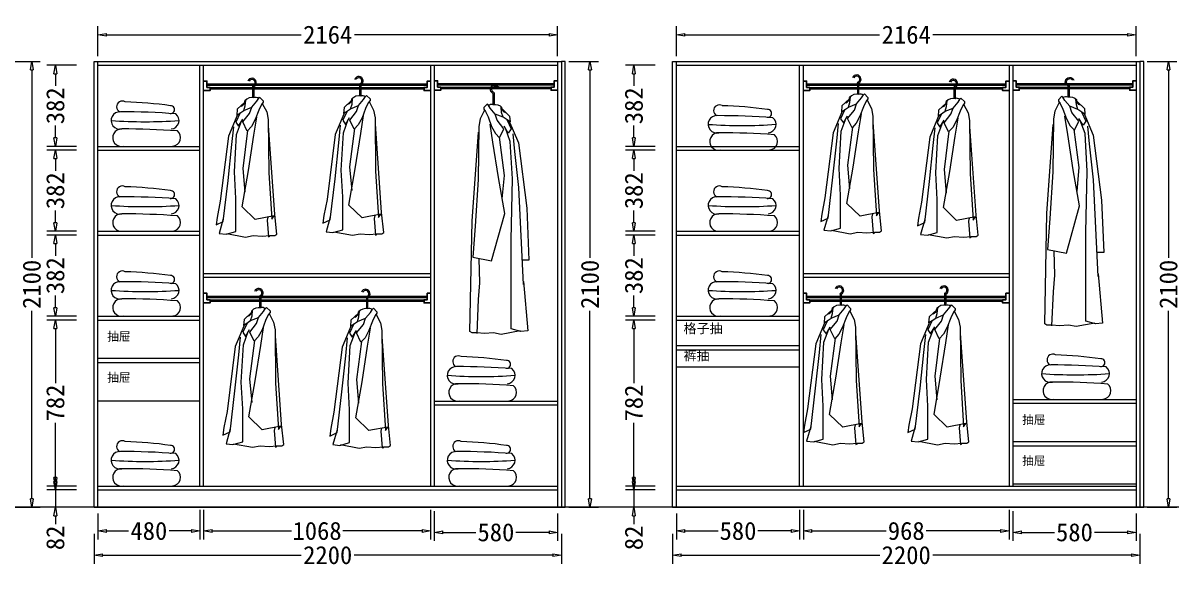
# Model space of a CAD drawing. Header units: millimetres. Extents: x 304407 to 361076, y -1262425 to -1203358.
# Drawn here: x 316973 to 322378, y -1229187 to -1226624 of the extents above; entities that cross this region are included whole.
import ezdxf

# ---------------------------------------------------------------- set-up
doc = ezdxf.new("R2010")
doc.units = ezdxf.units.MM
doc.header["$LTSCALE"] = 20
doc.layers.get('Defpoints').update_dxf_attribs({"color": 250})
for name, color, linetype in [('8', 8, 'Continuous'), ('LAYER10', 11, 'Continuous'), ('LAYER8', 11, 'Continuous'), ('图层3', 4, 'Continuous'), ('墙体', 40, 'Continuous')]:
    doc.layers.add(name, color=color, linetype=linetype)
doc.styles.get("Standard").update_dxf_attribs({"font": 'SimSun.ttf', "height": 85})
doc.styles.add('text', font='SimSun.ttf', dxfattribs={"height": 85})
doc.dimstyles.new('周文晶', dxfattribs={"dimtxt": 70, "dimasz": 40, "dimexe": 40, "dimexo": 30, "dimgap": 10, "dimtad": 0, "dimdec": 0, "dimtxsty": 'Standard', "dimblk": 'CLOSEDBLANK', "dimcen": 200, "dimclrd": 256, "dimclre": 256, "dimadec": 0, "dimazin": 0, "dimtfac": 1, "dimtdec": 0, "dimtmove": 0, "dimatfit": 3, "dimldrblk": 'CLOSEDBLANK', "dimfxl": 100, "dimfxlon": 1, "dimarcsym": 0})

# ---------------------------------------------------------------- blocks, each defined once
blk = doc.blocks.new('_ClosedBlank')
at = {"color": 0, "linetype": 'ByBlock', "lineweight": -2}
for p, q in [((-1, 0.17), (0, 0)), ((-1, 0.17), (-1, -0.17)), ((0, 0), (-1, -0.17))]:
    blk.add_line(p, q, dxfattribs=at)
blk = doc.blocks.new('*D1087')
at = {"lineweight": -2, "transparency": 16777216}
for p, q in [((317325.4, -1228935.6), (317325.4, -1229057.2)), ((317805.4, -1228917.2), (317805.4, -1229057.2)), ((317365.4, -1229017.2), (317470, -1229017.2)), ((317765.4, -1229017.2), (317660.9, -1229017.2))]:
    blk.add_line(p, q, dxfattribs=at)
at = {"layer": 'Defpoints', "color": 0, "transparency": 16777216}
for p in [(317805.4, -1228805.6), (317325.4, -1228905.6), (317805.4, -1229017.2)]:
    blk.add_point(p, dxfattribs=at)
at = {"lineweight": -2, "transparency": 16777216, "xscale": 40, "yscale": 40, "zscale": 40, "rotation": 180}
blk.add_blockref('_ClosedBlank', (317325.4, -1229017.2), dxfattribs=at)
at = {"lineweight": -2, "transparency": 16777216, "xscale": 40, "yscale": 40, "zscale": 40}
blk.add_blockref('_ClosedBlank', (317805.4, -1229017.2), dxfattribs=at)
at = {"color": 0, "transparency": 16777216, "insert": (317565.4, -1229017.2), "char_height": 85, "attachment_point": 5}
blk.add_mtext('480', dxfattribs=at)
blk = doc.blocks.new('*D1088')
at = {"lineweight": -2, "transparency": 16777216}
for p, q in [((317823.4, -1228917.2), (317823.4, -1229057.2)), ((318891.4, -1228917.2), (318891.4, -1229057.2)), ((317863.4, -1229017.2), (318236.9, -1229017.2)), ((318851.4, -1229017.2), (318477.9, -1229017.2))]:
    blk.add_line(p, q, dxfattribs=at)
at = {"layer": 'Defpoints', "color": 0, "transparency": 16777216}
for p in [(317823.4, -1226823.6), (318891.4, -1228805.6), (318891.4, -1229017.2)]:
    blk.add_point(p, dxfattribs=at)
at = {"lineweight": -2, "transparency": 16777216, "xscale": 40, "yscale": 40, "zscale": 40, "rotation": 180}
blk.add_blockref('_ClosedBlank', (317823.4, -1229017.2), dxfattribs=at)
at = {"lineweight": -2, "transparency": 16777216, "xscale": 40, "yscale": 40, "zscale": 40}
blk.add_blockref('_ClosedBlank', (318891.4, -1229017.2), dxfattribs=at)
at = {"color": 0, "transparency": 16777216, "insert": (318357.4, -1229017.2), "char_height": 85, "attachment_point": 5}
blk.add_mtext('1068', dxfattribs=at)
blk = doc.blocks.new('*D1089')
at = {"lineweight": -2, "transparency": 16777216}
for p, q in [((317325.4, -1226780.2), (317325.4, -1226640.2)), ((317365.4, -1226680.2), (318281.7, -1226680.2)), ((319449.4, -1226680.2), (318533.1, -1226680.2)), ((319489.4, -1226780.2), (319489.4, -1226640.2))]:
    blk.add_line(p, q, dxfattribs=at)
at = {"layer": 'Defpoints', "color": 0, "transparency": 16777216}
for p in [(319489.4, -1226680.2), (317325.4, -1226823.6), (319489.4, -1226823.6)]:
    blk.add_point(p, dxfattribs=at)
at = {"lineweight": -2, "transparency": 16777216, "xscale": 40, "yscale": 40, "zscale": 40, "rotation": 180}
blk.add_blockref('_ClosedBlank', (317325.4, -1226680.2), dxfattribs=at)
at = {"lineweight": -2, "transparency": 16777216, "xscale": 40, "yscale": 40, "zscale": 40}
blk.add_blockref('_ClosedBlank', (319489.4, -1226680.2), dxfattribs=at)
at = {"color": 0, "transparency": 16777216, "insert": (318407.4, -1226680.2), "char_height": 85, "attachment_point": 5}
blk.add_mtext('2164', dxfattribs=at)
blk = doc.blocks.new('*D1090')
at = {"lineweight": -2, "transparency": 16777216}
for p, q in [((317307.4, -1229031.3), (317307.4, -1229171.3)), ((319507.4, -1229031.3), (319507.4, -1229171.3)), ((317347.4, -1229131.3), (318282.7, -1229131.3)), ((319467.4, -1229131.3), (318532.2, -1229131.3))]:
    blk.add_line(p, q, dxfattribs=at)
at = {"layer": 'Defpoints', "color": 0, "transparency": 16777216}
for p in [(317307.4, -1228905.6), (319507.4, -1228905.6), (319507.4, -1229131.3)]:
    blk.add_point(p, dxfattribs=at)
at = {"lineweight": -2, "transparency": 16777216, "xscale": 40, "yscale": 40, "zscale": 40, "rotation": 180}
blk.add_blockref('_ClosedBlank', (317307.4, -1229131.3), dxfattribs=at)
at = {"lineweight": -2, "transparency": 16777216, "xscale": 40, "yscale": 40, "zscale": 40}
blk.add_blockref('_ClosedBlank', (319507.4, -1229131.3), dxfattribs=at)
at = {"color": 0, "transparency": 16777216, "insert": (318407.4, -1229131.3), "char_height": 85, "attachment_point": 5}
blk.add_mtext('2200', dxfattribs=at)
blk = doc.blocks.new('*D1091')
at = {"lineweight": -2, "transparency": 16777216}
for p, q in [((317125.2, -1228783.6), (317125.2, -1228743.6)), ((317225.2, -1228823.6), (317085.2, -1228823.6)), ((317125.2, -1228823.6), (317125.2, -1228905.6)), ((317225.2, -1228905.6), (317085.2, -1228905.6)), ((317125.2, -1228945.6), (317125.2, -1228985.6))]:
    blk.add_line(p, q, dxfattribs=at)
at = {"layer": 'Defpoints', "color": 0, "transparency": 16777216}
for p in [(317125.2, -1228823.6), (317325.4, -1228823.6), (317307.4, -1228905.6)]:
    blk.add_point(p, dxfattribs=at)
at = {"lineweight": -2, "transparency": 16777216, "xscale": 40, "yscale": 40, "zscale": 40}
for p, rotation in [((317125.2, -1228823.6), 270), ((317125.2, -1228905.6), 90)]:
    blk.add_blockref('_ClosedBlank', p, dxfattribs=dict(at, rotation=rotation))
at = {"color": 0, "transparency": 16777216, "insert": (317125.2, -1229049.7), "char_height": 85, "attachment_point": 5, "rotation": 90}
blk.add_mtext('82', dxfattribs=at)
blk = doc.blocks.new('*D1092')
at = {"lineweight": -2, "transparency": 16777216}
for p, q in [((317225.2, -1228023.6), (317085.2, -1228023.6)), ((317125.2, -1228063.6), (317125.2, -1228321.5)), ((317125.2, -1228765.6), (317125.2, -1228507.7)), ((317225.2, -1228805.6), (317085.2, -1228805.6))]:
    blk.add_line(p, q, dxfattribs=at)
at = {"layer": 'Defpoints', "color": 0, "transparency": 16777216}
for p in [(317125.2, -1228023.6), (317325.4, -1228023.6), (317325.4, -1228805.6)]:
    blk.add_point(p, dxfattribs=at)
at = {"lineweight": -2, "transparency": 16777216, "xscale": 40, "yscale": 40, "zscale": 40}
for p, rotation in [((317125.2, -1228023.6), 90), ((317125.2, -1228805.6), 270)]:
    blk.add_blockref('_ClosedBlank', p, dxfattribs=dict(at, rotation=rotation))
at = {"color": 0, "transparency": 16777216, "insert": (317125.2, -1228414.6), "char_height": 85, "attachment_point": 5, "rotation": 90}
blk.add_mtext('782', dxfattribs=at)
blk = doc.blocks.new('*D1093')
at = {"lineweight": -2, "transparency": 16777216}
for p, q in [((317225.2, -1227623.6), (317085.2, -1227623.6)), ((317125.2, -1227663.6), (317125.2, -1227721.3)), ((317125.2, -1227965.6), (317125.2, -1227908)), ((317225.2, -1228005.6), (317085.2, -1228005.6))]:
    blk.add_line(p, q, dxfattribs=at)
at = {"layer": 'Defpoints', "color": 0, "transparency": 16777216}
for p in [(317125.2, -1227623.6), (317325.4, -1227623.6), (317325.4, -1228005.6)]:
    blk.add_point(p, dxfattribs=at)
at = {"lineweight": -2, "transparency": 16777216, "xscale": 40, "yscale": 40, "zscale": 40}
for p, rotation in [((317125.2, -1227623.6), 90), ((317125.2, -1228005.6), 270)]:
    blk.add_blockref('_ClosedBlank', p, dxfattribs=dict(at, rotation=rotation))
at = {"color": 0, "transparency": 16777216, "insert": (317125.2, -1227814.6), "char_height": 85, "attachment_point": 5, "rotation": 90}
blk.add_mtext('382', dxfattribs=at)
blk = doc.blocks.new('*D1094')
at = {"lineweight": -2, "transparency": 16777216}
for p, q in [((317225.2, -1227223.6), (317085.2, -1227223.6)), ((317125.2, -1227263.6), (317125.2, -1227321.3)), ((317125.2, -1227565.6), (317125.2, -1227508)), ((317225.2, -1227605.6), (317085.2, -1227605.6))]:
    blk.add_line(p, q, dxfattribs=at)
at = {"layer": 'Defpoints', "color": 0, "transparency": 16777216}
for p in [(317125.2, -1227223.6), (317325.4, -1227223.6), (317325.4, -1227605.6)]:
    blk.add_point(p, dxfattribs=at)
at = {"lineweight": -2, "transparency": 16777216, "xscale": 40, "yscale": 40, "zscale": 40}
for p, rotation in [((317125.2, -1227223.6), 90), ((317125.2, -1227605.6), 270)]:
    blk.add_blockref('_ClosedBlank', p, dxfattribs=dict(at, rotation=rotation))
at = {"color": 0, "transparency": 16777216, "insert": (317125.2, -1227414.6), "char_height": 85, "attachment_point": 5, "rotation": 90}
blk.add_mtext('382', dxfattribs=at)
blk = doc.blocks.new('*D1095')
at = {"lineweight": -2, "transparency": 16777216}
for p, q in [((317225.2, -1226823.6), (317085.2, -1226823.6)), ((317125.2, -1226863.6), (317125.2, -1226921.3)), ((317125.2, -1227165.6), (317125.2, -1227108)), ((317225.2, -1227205.6), (317085.2, -1227205.6))]:
    blk.add_line(p, q, dxfattribs=at)
at = {"layer": 'Defpoints', "color": 0, "transparency": 16777216}
for p in [(317125.2, -1226823.6), (317325.4, -1226823.6), (317325.4, -1227205.6)]:
    blk.add_point(p, dxfattribs=at)
at = {"lineweight": -2, "transparency": 16777216, "xscale": 40, "yscale": 40, "zscale": 40}
for p, rotation in [((317125.2, -1226823.6), 90), ((317125.2, -1227205.6), 270)]:
    blk.add_blockref('_ClosedBlank', p, dxfattribs=dict(at, rotation=rotation))
at = {"color": 0, "transparency": 16777216, "insert": (317125.2, -1227014.6), "char_height": 85, "attachment_point": 5, "rotation": 90}
blk.add_mtext('382', dxfattribs=at)
blk = doc.blocks.new('*D1096')
at = {"lineweight": -2, "transparency": 16777216}
for p, q in [((319542.3, -1226805.6), (319682.3, -1226805.6)), ((319642.3, -1226845.6), (319642.3, -1227730.9)), ((319642.3, -1228865.6), (319642.3, -1227980.4)), ((319542.3, -1228905.6), (319682.3, -1228905.6))]:
    blk.add_line(p, q, dxfattribs=at)
at = {"layer": 'Defpoints', "color": 0, "transparency": 16777216}
for p in [(319507.4, -1226805.6), (319642.3, -1226805.6), (319507.4, -1228905.6)]:
    blk.add_point(p, dxfattribs=at)
at = {"lineweight": -2, "transparency": 16777216, "xscale": 40, "yscale": 40, "zscale": 40}
for p, rotation in [((319642.3, -1226805.6), 90), ((319642.3, -1228905.6), 270)]:
    blk.add_blockref('_ClosedBlank', p, dxfattribs=dict(at, rotation=rotation))
at = {"color": 0, "transparency": 16777216, "insert": (319642.3, -1227855.6), "char_height": 85, "attachment_point": 5, "rotation": 90}
blk.add_mtext('2100', dxfattribs=at)
blk = doc.blocks.new('*D1097')
at = {"lineweight": -2, "transparency": 16777216}
for p, q in [((318909.4, -1228923.8), (318909.4, -1229063.8)), ((319489.4, -1228935.6), (319489.4, -1229063.8)), ((318949.4, -1229023.8), (319105.4, -1229023.8)), ((319449.4, -1229023.8), (319293.5, -1229023.8))]:
    blk.add_line(p, q, dxfattribs=at)
at = {"layer": 'Defpoints', "color": 0, "transparency": 16777216}
for p in [(318909.4, -1228805.6), (319489.4, -1228905.6), (319489.4, -1229023.8)]:
    blk.add_point(p, dxfattribs=at)
at = {"lineweight": -2, "transparency": 16777216, "xscale": 40, "yscale": 40, "zscale": 40, "rotation": 180}
blk.add_blockref('_ClosedBlank', (318909.4, -1229023.8), dxfattribs=at)
at = {"lineweight": -2, "transparency": 16777216, "xscale": 40, "yscale": 40, "zscale": 40}
blk.add_blockref('_ClosedBlank', (319489.4, -1229023.8), dxfattribs=at)
at = {"color": 0, "transparency": 16777216, "insert": (319199.4, -1229023.8), "char_height": 85, "attachment_point": 5}
blk.add_mtext('580', dxfattribs=at)
blk = doc.blocks.new('*D1107')
at = {"lineweight": -2, "transparency": 16777216}
for p, q in [((316914.2, -1226805.6), (317054.2, -1226805.6)), ((317014.2, -1226845.6), (317014.2, -1227730.9)), ((317014.2, -1228865.6), (317014.2, -1227980.4)), ((316914.2, -1228905.6), (317054.2, -1228905.6))]:
    blk.add_line(p, q, dxfattribs=at)
at = {"layer": 'Defpoints', "color": 0, "transparency": 16777216}
for p in [(316879.3, -1226805.6), (317014.2, -1226805.6), (316879.3, -1228905.6)]:
    blk.add_point(p, dxfattribs=at)
at = {"lineweight": -2, "transparency": 16777216, "xscale": 40, "yscale": 40, "zscale": 40}
for p, rotation in [((317014.2, -1226805.6), 90), ((317014.2, -1228905.6), 270)]:
    blk.add_blockref('_ClosedBlank', p, dxfattribs=dict(at, rotation=rotation))
at = {"color": 0, "transparency": 16777216, "insert": (317014.2, -1227855.6), "char_height": 85, "attachment_point": 5, "rotation": 90}
blk.add_mtext('2100', dxfattribs=at)
blk = doc.blocks.new('*D1109')
at = {"lineweight": -2, "transparency": 16777216}
for p, q in [((320049.2, -1228935.6), (320049.2, -1229057.2)), ((320629.2, -1228917.2), (320629.2, -1229057.2)), ((320089.2, -1229017.2), (320245.1, -1229017.2)), ((320589.2, -1229017.2), (320433.2, -1229017.2))]:
    blk.add_line(p, q, dxfattribs=at)
at = {"layer": 'Defpoints', "color": 0, "transparency": 16777216}
for p in [(320629.2, -1228805.6), (320049.2, -1228905.6), (320629.2, -1229017.2)]:
    blk.add_point(p, dxfattribs=at)
at = {"lineweight": -2, "transparency": 16777216, "xscale": 40, "yscale": 40, "zscale": 40, "rotation": 180}
blk.add_blockref('_ClosedBlank', (320049.2, -1229017.2), dxfattribs=at)
at = {"lineweight": -2, "transparency": 16777216, "xscale": 40, "yscale": 40, "zscale": 40}
blk.add_blockref('_ClosedBlank', (320629.2, -1229017.2), dxfattribs=at)
at = {"color": 0, "transparency": 16777216, "insert": (320339.2, -1229017.2), "char_height": 85, "attachment_point": 5}
blk.add_mtext('580', dxfattribs=at)
blk = doc.blocks.new('*D1110')
at = {"lineweight": -2, "transparency": 16777216}
for p, q in [((320647.2, -1228917.2), (320647.2, -1229057.2)), ((321615.2, -1228917.2), (321615.2, -1229057.2)), ((320687.2, -1229017.2), (321036.6, -1229017.2)), ((321575.2, -1229017.2), (321225.7, -1229017.2))]:
    blk.add_line(p, q, dxfattribs=at)
at = {"layer": 'Defpoints', "color": 0, "transparency": 16777216}
for p in [(320647.2, -1226823.6), (321615.2, -1228805.6), (321615.2, -1229017.2)]:
    blk.add_point(p, dxfattribs=at)
at = {"lineweight": -2, "transparency": 16777216, "xscale": 40, "yscale": 40, "zscale": 40, "rotation": 180}
blk.add_blockref('_ClosedBlank', (320647.2, -1229017.2), dxfattribs=at)
at = {"lineweight": -2, "transparency": 16777216, "xscale": 40, "yscale": 40, "zscale": 40}
blk.add_blockref('_ClosedBlank', (321615.2, -1229017.2), dxfattribs=at)
at = {"color": 0, "transparency": 16777216, "insert": (321131.2, -1229017.2), "char_height": 85, "attachment_point": 5}
blk.add_mtext('968', dxfattribs=at)
blk = doc.blocks.new('*D1111')
at = {"lineweight": -2, "transparency": 16777216}
for p, q in [((320049.2, -1226780.2), (320049.2, -1226640.2)), ((320089.2, -1226680.2), (321005.5, -1226680.2)), ((322173.2, -1226680.2), (321256.8, -1226680.2)), ((322213.2, -1226780.2), (322213.2, -1226640.2))]:
    blk.add_line(p, q, dxfattribs=at)
at = {"layer": 'Defpoints', "color": 0, "transparency": 16777216}
for p in [(322213.2, -1226680.2), (320049.2, -1226823.6), (322213.2, -1226823.6)]:
    blk.add_point(p, dxfattribs=at)
at = {"lineweight": -2, "transparency": 16777216, "xscale": 40, "yscale": 40, "zscale": 40, "rotation": 180}
blk.add_blockref('_ClosedBlank', (320049.2, -1226680.2), dxfattribs=at)
at = {"lineweight": -2, "transparency": 16777216, "xscale": 40, "yscale": 40, "zscale": 40}
blk.add_blockref('_ClosedBlank', (322213.2, -1226680.2), dxfattribs=at)
at = {"color": 0, "transparency": 16777216, "insert": (321131.2, -1226680.2), "char_height": 85, "attachment_point": 5}
blk.add_mtext('2164', dxfattribs=at)
blk = doc.blocks.new('*D1112')
at = {"lineweight": -2, "transparency": 16777216}
for p, q in [((320031.2, -1229031.3), (320031.2, -1229171.3)), ((322231.2, -1229031.3), (322231.2, -1229171.3)), ((320071.2, -1229131.3), (321006.4, -1229131.3)), ((322191.2, -1229131.3), (321255.9, -1229131.3))]:
    blk.add_line(p, q, dxfattribs=at)
at = {"layer": 'Defpoints', "color": 0, "transparency": 16777216}
for p in [(320031.2, -1228905.6), (322231.2, -1228905.6), (322231.2, -1229131.3)]:
    blk.add_point(p, dxfattribs=at)
at = {"lineweight": -2, "transparency": 16777216, "xscale": 40, "yscale": 40, "zscale": 40, "rotation": 180}
blk.add_blockref('_ClosedBlank', (320031.2, -1229131.3), dxfattribs=at)
at = {"lineweight": -2, "transparency": 16777216, "xscale": 40, "yscale": 40, "zscale": 40}
blk.add_blockref('_ClosedBlank', (322231.2, -1229131.3), dxfattribs=at)
at = {"color": 0, "transparency": 16777216, "insert": (321131.2, -1229131.3), "char_height": 85, "attachment_point": 5}
blk.add_mtext('2200', dxfattribs=at)
blk = doc.blocks.new('*D1113')
at = {"lineweight": -2, "transparency": 16777216}
for p, q in [((319848.9, -1228783.6), (319848.9, -1228743.6)), ((319948.9, -1228823.6), (319808.9, -1228823.6)), ((319848.9, -1228823.6), (319848.9, -1228905.6)), ((319948.9, -1228905.6), (319808.9, -1228905.6)), ((319848.9, -1228945.6), (319848.9, -1228985.6))]:
    blk.add_line(p, q, dxfattribs=at)
at = {"layer": 'Defpoints', "color": 0, "transparency": 16777216}
for p in [(319848.9, -1228823.6), (320049.2, -1228823.6), (320031.2, -1228905.6)]:
    blk.add_point(p, dxfattribs=at)
at = {"lineweight": -2, "transparency": 16777216, "xscale": 40, "yscale": 40, "zscale": 40}
for p, rotation in [((319848.9, -1228823.6), 270), ((319848.9, -1228905.6), 90)]:
    blk.add_blockref('_ClosedBlank', p, dxfattribs=dict(at, rotation=rotation))
at = {"color": 0, "transparency": 16777216, "insert": (319848.9, -1229049.7), "char_height": 85, "attachment_point": 5, "rotation": 90}
blk.add_mtext('82', dxfattribs=at)
blk = doc.blocks.new('*D1114')
at = {"lineweight": -2, "transparency": 16777216}
for p, q in [((319948.9, -1228023.6), (319808.9, -1228023.6)), ((319848.9, -1228063.6), (319848.9, -1228321.5)), ((319848.9, -1228765.6), (319848.9, -1228507.7)), ((319948.9, -1228805.6), (319808.9, -1228805.6))]:
    blk.add_line(p, q, dxfattribs=at)
at = {"layer": 'Defpoints', "color": 0, "transparency": 16777216}
for p in [(319848.9, -1228023.6), (320049.2, -1228023.6), (320049.2, -1228805.6)]:
    blk.add_point(p, dxfattribs=at)
at = {"lineweight": -2, "transparency": 16777216, "xscale": 40, "yscale": 40, "zscale": 40}
for p, rotation in [((319848.9, -1228023.6), 90), ((319848.9, -1228805.6), 270)]:
    blk.add_blockref('_ClosedBlank', p, dxfattribs=dict(at, rotation=rotation))
at = {"color": 0, "transparency": 16777216, "insert": (319848.9, -1228414.6), "char_height": 85, "attachment_point": 5, "rotation": 90}
blk.add_mtext('782', dxfattribs=at)
blk = doc.blocks.new('*D1115')
at = {"lineweight": -2, "transparency": 16777216}
for p, q in [((319948.9, -1227623.6), (319808.9, -1227623.6)), ((319848.9, -1227663.6), (319848.9, -1227721.3)), ((319848.9, -1227965.6), (319848.9, -1227908)), ((319948.9, -1228005.6), (319808.9, -1228005.6))]:
    blk.add_line(p, q, dxfattribs=at)
at = {"layer": 'Defpoints', "color": 0, "transparency": 16777216}
for p in [(319848.9, -1227623.6), (320049.2, -1227623.6), (320049.2, -1228005.6)]:
    blk.add_point(p, dxfattribs=at)
at = {"lineweight": -2, "transparency": 16777216, "xscale": 40, "yscale": 40, "zscale": 40}
for p, rotation in [((319848.9, -1227623.6), 90), ((319848.9, -1228005.6), 270)]:
    blk.add_blockref('_ClosedBlank', p, dxfattribs=dict(at, rotation=rotation))
at = {"color": 0, "transparency": 16777216, "insert": (319848.9, -1227814.6), "char_height": 85, "attachment_point": 5, "rotation": 90}
blk.add_mtext('382', dxfattribs=at)
blk = doc.blocks.new('*D1116')
at = {"lineweight": -2, "transparency": 16777216}
for p, q in [((319948.9, -1227223.6), (319808.9, -1227223.6)), ((319848.9, -1227263.6), (319848.9, -1227321.3)), ((319848.9, -1227565.6), (319848.9, -1227508)), ((319948.9, -1227605.6), (319808.9, -1227605.6))]:
    blk.add_line(p, q, dxfattribs=at)
at = {"layer": 'Defpoints', "color": 0, "transparency": 16777216}
for p in [(319848.9, -1227223.6), (320049.2, -1227223.6), (320049.2, -1227605.6)]:
    blk.add_point(p, dxfattribs=at)
at = {"lineweight": -2, "transparency": 16777216, "xscale": 40, "yscale": 40, "zscale": 40}
for p, rotation in [((319848.9, -1227223.6), 90), ((319848.9, -1227605.6), 270)]:
    blk.add_blockref('_ClosedBlank', p, dxfattribs=dict(at, rotation=rotation))
at = {"color": 0, "transparency": 16777216, "insert": (319848.9, -1227414.6), "char_height": 85, "attachment_point": 5, "rotation": 90}
blk.add_mtext('382', dxfattribs=at)
blk = doc.blocks.new('*D1117')
at = {"lineweight": -2, "transparency": 16777216}
for p, q in [((319948.9, -1226823.6), (319808.9, -1226823.6)), ((319848.9, -1226863.6), (319848.9, -1226921.3)), ((319848.9, -1227165.6), (319848.9, -1227108)), ((319948.9, -1227205.6), (319808.9, -1227205.6))]:
    blk.add_line(p, q, dxfattribs=at)
at = {"layer": 'Defpoints', "color": 0, "transparency": 16777216}
for p in [(319848.9, -1226823.6), (320049.2, -1226823.6), (320049.2, -1227205.6)]:
    blk.add_point(p, dxfattribs=at)
at = {"lineweight": -2, "transparency": 16777216, "xscale": 40, "yscale": 40, "zscale": 40}
for p, rotation in [((319848.9, -1226823.6), 90), ((319848.9, -1227205.6), 270)]:
    blk.add_blockref('_ClosedBlank', p, dxfattribs=dict(at, rotation=rotation))
at = {"color": 0, "transparency": 16777216, "insert": (319848.9, -1227014.6), "char_height": 85, "attachment_point": 5, "rotation": 90}
blk.add_mtext('382', dxfattribs=at)
blk = doc.blocks.new('*D1118')
at = {"lineweight": -2, "transparency": 16777216}
for p, q in [((322266, -1226805.6), (322406, -1226805.6)), ((322366, -1226845.6), (322366, -1227730.9)), ((322366, -1228865.6), (322366, -1227980.4)), ((322266, -1228905.6), (322406, -1228905.6))]:
    blk.add_line(p, q, dxfattribs=at)
at = {"layer": 'Defpoints', "color": 0, "transparency": 16777216}
for p in [(322231.2, -1226805.6), (322366, -1226805.6), (322231.2, -1228905.6)]:
    blk.add_point(p, dxfattribs=at)
at = {"lineweight": -2, "transparency": 16777216, "xscale": 40, "yscale": 40, "zscale": 40}
for p, rotation in [((322366, -1226805.6), 90), ((322366, -1228905.6), 270)]:
    blk.add_blockref('_ClosedBlank', p, dxfattribs=dict(at, rotation=rotation))
at = {"color": 0, "transparency": 16777216, "insert": (322366, -1227855.6), "char_height": 85, "attachment_point": 5, "rotation": 90}
blk.add_mtext('2100', dxfattribs=at)
blk = doc.blocks.new('*D1119')
at = {"lineweight": -2, "transparency": 16777216}
for p, q in [((321633.2, -1228923.8), (321633.2, -1229063.8)), ((322213.2, -1228935.6), (322213.2, -1229063.8)), ((321673.2, -1229023.8), (321829.1, -1229023.8)), ((322173.2, -1229023.8), (322017.2, -1229023.8))]:
    blk.add_line(p, q, dxfattribs=at)
at = {"layer": 'Defpoints', "color": 0, "transparency": 16777216}
for p in [(321633.2, -1228805.6), (322213.2, -1228905.6), (322213.2, -1229023.8)]:
    blk.add_point(p, dxfattribs=at)
at = {"lineweight": -2, "transparency": 16777216, "xscale": 40, "yscale": 40, "zscale": 40, "rotation": 180}
blk.add_blockref('_ClosedBlank', (321633.2, -1229023.8), dxfattribs=at)
at = {"lineweight": -2, "transparency": 16777216, "xscale": 40, "yscale": 40, "zscale": 40}
blk.add_blockref('_ClosedBlank', (322213.2, -1229023.8), dxfattribs=at)
at = {"color": 0, "transparency": 16777216, "insert": (321923.2, -1229023.8), "char_height": 85, "attachment_point": 5}
blk.add_mtext('580', dxfattribs=at)
blk = doc.blocks.new('A$C1C5764E0')
at = {"layer": '8'}
for p, q in [((172.3, 708.4), (172.3, 657.4)), ((178.3, 708.4), (178.3, 657.4)), ((191.5, 639.3), (201.2, 654.6)), ((201.2, 654.6), (205.3, 658.7)), ((205.3, 658.7), (222, 642.1)), ((99.9, 601.9), (97.1, 574.2)), ((97.1, 574.2), (130.4, 596.4)), ((135.3, 635.3), (99.9, 601.9)), ((130.4, 596.4), (137.4, 618.5)), ((130.4, 596.4), (167.9, 611.6)), ((137.4, 618.5), (140.1, 644.9)), ((158.2, 582.5), (167.9, 611.6)), ((167.9, 611.6), (191.5, 639.3)), ((201.2, 597.8), (184.5, 553.4)), ((213.6, 624.1), (201.2, 597.8)), ((222, 635.2), (213.6, 624.1)), ((217.8, 629.6), (238.6, 589.4)), ((222, 642.1), (222, 635.2)), ((103, 580.9), (58.4, 475.1)), ((113.7, 585.2), (93.2, 541.7)), ((93.2, 541.7), (106.3, 522.1)), ((96.5, 482.8), (119.4, 544.9)), ((106.3, 522.1), (125.9, 554.7)), ((126.3, 542.3), (158.2, 582.5)), ((147.1, 499.3), (126.3, 542.3)), ((184.5, 553.4), (166.5, 520.1)), ((178.3, 479.5), (191.3, 564.6)), ((238.6, 589.4), (245.5, 553.4)), ((245.5, 553.4), (248.3, 302.5)), ((75, 435), (83.4, 518.8)), ((148.8, 502.4), (125.9, 322.6)), ((166.5, 520.1), (147.1, 499.3)), ((276.4, 106.8), (247, 525.3)), ((58.4, 475.1), (19.5, 168.8)), ((57, 265.8), (75, 435)), ((86.6, 306.3), (96.5, 482.8)), ((152.1, 312.8), (178.3, 479.5)), ((93.2, 180.9), (86.6, 306.3)), ((122.6, 142.8), (152.1, 312.8)), ((125.9, 322.6), (135.7, 211.4)), ((248.3, 302.5), (262.2, 83.5)), ((34.3, 73.1), (57, 265.8)), ((19.5, 168.8), (4.8, 92.7)), ((93.2, 26.2), (93.2, 180.9)), ((184.8, 82.8), (122.6, 142.8)), ((4.8, 92.7), (0, 56.7)), ((0, 56.7), (34.3, 73.1)), ((34.3, 86.2), (14.7, 16.3)), ((273.1, 99.1), (184.8, 82.8)), ((244.2, 93.8), (240.9, 79.6)), ((240.9, 79.6), (247.4, 1.1)), ((262.2, 83.5), (273.1, 99.1)), ((286.7, 13.1), (276.4, 106.8)), ((14.7, 16.3), (47.4, 13.1)), ((47.4, 13.1), (93.2, 26.2)), ((50.7, 16.3), (139, 0)), ((139, 0), (175, 6.5)), ((175, 6.5), (217.5, 3.3)), ((217.5, 3.3), (253.5, 6.5)), ((247.4, 1.1), (254, 3.3)), ((253.5, 6.5), (276.9, 6.5)), ((276.9, 6.5), (286.7, 13.1))]:
    blk.add_line(p, q, dxfattribs=at)
for centre, radius, start, end in [((168.9, 727.1), 20.9, 296.6338, 159.5285), ((168.9, 727.1), 14.9, 296.6338, 150.6175), ((175.9, 709.9), 3.91, 94.6712, 201.9626), ((168.9, 613.1), 43.9, 77.6993, 138.5966), ((186.2, 639.8), 18, 42.48, 116.3392), ((110.9, 641.2), 25.1, 286.2636, 2.0248)]:
    blk.add_arc(centre, radius, start, end, dxfattribs=at)
blk = doc.blocks.new('A$C4F477F88')
at = {"layer": 'LAYER10'}
blk.add_blockref('A$C1C5764E0', (0, 0), dxfattribs=at)
blk = doc.blocks.new('A$C5E603B19')
at = {"layer": 'LAYER8'}
blk.add_blockref('A$C4F477F88', (0, 0), dxfattribs=at)
blk = doc.blocks.new('A$C1B0A679D')
at = {"layer": '图层3'}
blk.add_blockref('A$C5E603B19', (0, 0), dxfattribs=at)
blk = doc.blocks.new('A$C52EB379C')
at = {"layer": '8'}
for p, q in [((163.3, 1134.6), (163.3, 1083.5)), ((169.3, 1134.6), (169.3, 1083.5)), ((192.3, 1080.7), (196.4, 1084.9)), ((196.4, 1084.9), (213.1, 1068.3)), ((91, 1028.1), (88.2, 1000.3)), ((126.4, 1061.5), (91, 1028.1)), ((121.5, 1022.5), (128.4, 1044.7)), ((121.5, 1022.5), (159, 1037.8)), ((128.4, 1044.7), (131.2, 1071)), ((149.3, 1008.7), (159, 1037.8)), ((159, 1037.8), (182.5, 1065.5)), ((182.5, 1065.5), (192.3, 1080.7)), ((204.7, 1050.2), (192.3, 1023.9)), ((213.1, 1061.3), (204.7, 1050.2)), ((208.9, 1055.8), (229.7, 1015.6)), ((213.1, 1068.3), (213.1, 1061.3)), ((94.1, 1007.1), (49.5, 901.3)), ((104.8, 1011.4), (84.3, 967.8)), ((88.2, 1000.3), (121.5, 1022.5)), ((97.4, 948.2), (117, 980.9)), ((117.4, 968.5), (149.3, 1008.7)), ((175.6, 979.5), (157.6, 946.3)), ((169.3, 905.7), (182.4, 990.7)), ((192.3, 1023.9), (175.6, 979.5)), ((229.7, 1015.6), (236.6, 979.5)), ((236.6, 979.5), (239.4, 728.7)), ((66.1, 861.1), (74.5, 944.9)), ((84.3, 967.8), (97.4, 948.2)), ((87.6, 909), (110.5, 971.1)), ((139.9, 928.6), (117, 748.8)), ((138.2, 925.5), (117.4, 968.5)), ((157.6, 946.3), (138.2, 925.5)), ((267.5, 533), (238.1, 951.5)), ((49.5, 901.3), (10.6, 595)), ((77.7, 732.4), (87.6, 909)), ((143.2, 738.9), (169.3, 905.7)), ((48.1, 692), (66.1, 861.1)), ((84.3, 444.7), (77.7, 732.4)), ((113.7, 568.9), (143.2, 738.9)), ((117, 748.8), (126.8, 637.6)), ((239.4, 728.7), (253.3, 509.7)), ((25.4, 235.4), (48.1, 692)), ((10.6, 595), (0, 349)), ((175.9, 346.6), (113.7, 568.9)), ((253.3, 509.7), (264.2, 362.9)), ((277.8, 13.1), (267.5, 533)), ((84.3, 26.2), (84.3, 444.7)), ((0, 349), (31, 349)), ((264.2, 362.9), (175.9, 346.6)), ((235.3, 357.6), (232, 242)), ((25.4, 248.5), (5.8, 16.3)), ((232, 242), (238.5, 163.5)), ((238.5, 163.5), (245.1, 3.3)), ((5.8, 16.3), (38.5, 13.1)), ((38.5, 13.1), (84.3, 26.2)), ((41.7, 16.3), (130.1, 0)), ((130.1, 0), (166.1, 6.5)), ((166.1, 6.5), (208.6, 3.3)), ((208.6, 3.3), (244.6, 6.5)), ((244.6, 6.5), (268, 6.5)), ((268, 6.5), (277.8, 13.1))]:
    blk.add_line(p, q, dxfattribs=at)
for centre, radius, start, end in [((160, 1153.2), 20.9, 296.6338, 159.5285), ((160, 1153.2), 14.9, 296.6338, 150.6175), ((167, 1136), 3.91, 94.6712, 201.9626), ((160, 1039.2), 43.9, 77.6993, 138.5966), ((177.3, 1066), 18, 42.48, 116.3392), ((102, 1067.4), 25.1, 286.2636, 2.0248)]:
    blk.add_arc(centre, radius, start, end, dxfattribs=at)
blk = doc.blocks.new('A$C05785CA5')
at = {"layer": 'LAYER10'}
blk.add_blockref('A$C52EB379C', (0, 0), dxfattribs=at)
blk = doc.blocks.new('A$C100967EE')
at = {"layer": 'LAYER10'}
blk.add_blockref('A$C05785CA5', (0, 0), dxfattribs=at)
blk = doc.blocks.new('A$C65D30603')
at = {"layer": 'LAYER8'}
blk.add_blockref('A$C100967EE', (0, 0), dxfattribs=at)
blk = doc.blocks.new('A$C50CE712E')
at = {"layer": '图层3'}
blk.add_blockref('A$C65D30603', (0, 0), dxfattribs=at)
blk = doc.blocks.new('A$C11F00F61')
at = {"color": 8}
blk.add_line((48.2, 0), (290.3, 1.2), dxfattribs=at)
at = {"layer": '墙体', "color": 8}
for centre, radius, start, end in [((41, 121.6), 41, 86.0834, 284.0988), ((52.6, 186.6), 26.7, 59.8021, 244.0801), ((53.8, -3125.6), 3288.1, 85.6244, 90.1755), ((9.8, -1698.7), 1909.1, 81.8981, 88.3112), ((280.3, 173), 18.4, 260.1551, 94.4157), ((159.2, 2329.1), 2213.2, 265.8756, 274.159), ((279.7, 121.7), 40, 274.9406, 51.3165), ((48.2, 41), 41, 86.0834, 284.0988), ((61, -3206.2), 3288.1, 85.6244, 90.1755), ((286.9, 41.1), 40, 274.9406, 51.3165)]:
    blk.add_arc(centre, radius, start, end, dxfattribs=at)

msp = doc.modelspace()

# ---------------------------------------------------------------- linework, layer by layer
for p, q in [((317307.4, -1228905.6), (317307.4, -1226805.6)), ((317307.4, -1226805.6), (319507.4, -1226805.6)), ((317325.4, -1228905.6), (317325.4, -1226805.6)), ((317325.4, -1226823.6), (319489.4, -1226823.6)), ((317805.4, -1228805.6), (317805.4, -1226823.6)), ((317823.4, -1228805.6), (317823.4, -1226823.6)), ((318891.4, -1226823.6), (318891.4, -1228805.6)), ((318909.4, -1226823.6), (318909.4, -1228805.6)), ((319489.4, -1226805.6), (319489.4, -1228905.6)), ((319507.4, -1226805.6), (319507.4, -1228905.6)), ((319525.4, -1226805.6), (319507.4, -1226805.6)), ((319525.4, -1228905.6), (319525.4, -1226805.6)), ((320031.2, -1228905.6), (320031.2, -1226805.6)), ((320031.2, -1226805.6), (322231.2, -1226805.6)), ((320049.2, -1228905.6), (320049.2, -1226805.6)), ((320049.2, -1226823.6), (322213.2, -1226823.6)), ((320629.2, -1228805.6), (320629.2, -1226823.6)), ((320647.2, -1228805.6), (320647.2, -1226823.6)), ((321615.2, -1226823.6), (321615.2, -1228805.6)), ((321633.2, -1226823.6), (321633.2, -1228805.6)), ((322213.2, -1226805.6), (322213.2, -1228905.6)), ((322231.2, -1226805.6), (322231.2, -1228905.6)), ((322249.2, -1226805.6), (322231.2, -1226805.6)), ((322249.2, -1228905.6), (322249.2, -1226805.6)), ((317325.4, -1227205.6), (317805.4, -1227205.6)), ((317325.4, -1227223.6), (317805.4, -1227223.6)), ((320049.2, -1227205.6), (320629.2, -1227205.6)), ((320049.2, -1227223.6), (320629.2, -1227223.6)), ((317325.4, -1227605.6), (317805.4, -1227605.6)), ((317325.4, -1227623.6), (317805.4, -1227623.6)), ((320049.2, -1227605.6), (320629.2, -1227605.6)), ((320049.2, -1227623.6), (320629.2, -1227623.6)), ((318891.4, -1227805.6), (317823.4, -1227805.6)), ((321615.2, -1227805.6), (320647.2, -1227805.6)), ((318891.4, -1227823.6), (317823.4, -1227823.6)), ((321615.2, -1227823.6), (320647.2, -1227823.6)), ((317325.4, -1228005.6), (317805.4, -1228005.6)), ((317325.4, -1228023.6), (317805.4, -1228023.6)), ((320049.2, -1228005.6), (320629.2, -1228005.6)), ((320049.2, -1228023.6), (320629.2, -1228023.6)), ((320049.2, -1228143.6), (320629.2, -1228143.6)), ((320049.2, -1228163.6), (320629.2, -1228163.6)), ((317325.4, -1228203.6), (317805.4, -1228203.6)), ((317325.4, -1228223.6), (317805.4, -1228223.6)), ((320049.2, -1228243.6), (320629.2, -1228243.6)), ((317325.4, -1228403.6), (317805.4, -1228403.6)), ((318909.4, -1228405.6), (319489.4, -1228405.6)), ((321633.2, -1228397.6), (322213.2, -1228397.6)), ((318909.4, -1228423.6), (319489.4, -1228423.6)), ((321633.2, -1228415.6), (322213.2, -1228415.6)), ((321633.2, -1228595.6), (322213.2, -1228595.6)), ((321633.2, -1228615.6), (322213.2, -1228615.6)), ((317325.4, -1228805.6), (319489.4, -1228805.6)), ((317325.4, -1228823.6), (319489.4, -1228823.6)), ((320049.2, -1228805.6), (322213.2, -1228805.6)), ((320049.2, -1228823.6), (322213.2, -1228823.6)), ((321633.2, -1228795.6), (322213.2, -1228795.6)), ((321633.2, -1228805.6), (322113.2, -1228805.6)), ((317307.4, -1228905.6), (319507.4, -1228905.6)), ((319507.4, -1228905.6), (319525.4, -1228905.6)), ((320031.2, -1228905.6), (322231.2, -1228905.6)), ((322231.2, -1228905.6), (322249.2, -1228905.6))]:
    msp.add_line(p, q)
at = {"color": 8}
msp.add_line((361075.9, -1228905.6), (304407.4, -1228905.6), dxfattribs=at)
msp.add_line((361075.9, -1228905.6), (304407.4, -1228905.6), dxfattribs=at)
at = {"lineweight": 30}
for points in [[(317823.4, -1226897.9), (317838.4, -1226897.9), (317838.4, -1226927.9), (317853.4, -1226927.9), (317853.4, -1226942.9), (317823.4, -1226942.9)], [(318891.4, -1226897.9), (318876.4, -1226897.9), (318876.4, -1226927.9), (318861.4, -1226927.9), (318861.4, -1226942.9), (318891.4, -1226942.9)], [(318909.4, -1226896.3), (318924.4, -1226896.3), (318924.4, -1226926.3), (318939.4, -1226926.3), (318939.4, -1226941.3), (318909.4, -1226941.3)], [(319489.4, -1226896.3), (319474.4, -1226896.3), (319474.4, -1226926.3), (319459.4, -1226926.3), (319459.4, -1226941.3), (319489.4, -1226941.3)], [(320647.2, -1226897.9), (320662.2, -1226897.9), (320662.2, -1226927.9), (320677.2, -1226927.9), (320677.2, -1226942.9), (320647.2, -1226942.9)], [(321615.2, -1226897.9), (321600.2, -1226897.9), (321600.2, -1226927.9), (321585.2, -1226927.9), (321585.2, -1226942.9), (321615.2, -1226942.9)], [(321633.2, -1226896.3), (321648.2, -1226896.3), (321648.2, -1226926.3), (321663.2, -1226926.3), (321663.2, -1226941.3), (321633.2, -1226941.3)], [(322213.2, -1226896.3), (322198.2, -1226896.3), (322198.2, -1226926.3), (322183.2, -1226926.3), (322183.2, -1226941.3), (322213.2, -1226941.3)], [(318876.4, -1226912.9), (317838.4, -1226912.9)], [(318876.4, -1226917.5), (317838.4, -1226917.5)], [(318861.4, -1226930), (317853.4, -1226930)], [(318861.4, -1226935.4), (317853.4, -1226935.4)], [(319474.4, -1226911.3), (318924.4, -1226911.3)], [(319474.4, -1226915.8), (318924.4, -1226915.8)], [(319459.4, -1226928.3), (318939.4, -1226928.3)], [(319459.4, -1226933.8), (318939.4, -1226933.8)], [(321600.2, -1226912.9), (320662.2, -1226912.9)], [(321600.2, -1226917.5), (320662.2, -1226917.5)], [(321585.2, -1226930), (320677.2, -1226930)], [(321585.2, -1226935.4), (320677.2, -1226935.4)], [(322198.2, -1226911.3), (321648.2, -1226911.3)], [(322198.2, -1226915.8), (321648.2, -1226915.8)], [(322183.2, -1226928.3), (321663.2, -1226928.3)], [(322183.2, -1226933.8), (321663.2, -1226933.8)], [(317823.4, -1227897.9), (317838.4, -1227897.9), (317838.4, -1227927.9), (317853.4, -1227927.9), (317853.4, -1227942.9), (317823.4, -1227942.9)], [(318876.4, -1227912.9), (317838.4, -1227912.9)], [(318876.4, -1227917.5), (317838.4, -1227917.5)], [(318891.4, -1227897.9), (318876.4, -1227897.9), (318876.4, -1227927.9), (318861.4, -1227927.9), (318861.4, -1227942.9), (318891.4, -1227942.9)], [(320647.2, -1227897.9), (320662.2, -1227897.9), (320662.2, -1227927.9), (320677.2, -1227927.9), (320677.2, -1227942.9), (320647.2, -1227942.9)], [(321600.2, -1227912.9), (320662.2, -1227912.9)], [(321600.2, -1227917.5), (320662.2, -1227917.5)], [(321615.2, -1227897.9), (321600.2, -1227897.9), (321600.2, -1227927.9), (321585.2, -1227927.9), (321585.2, -1227942.9), (321615.2, -1227942.9)], [(318861.4, -1227930), (317853.4, -1227930)], [(318861.4, -1227935.4), (317853.4, -1227935.4)], [(321585.2, -1227930), (320677.2, -1227930)], [(321585.2, -1227935.4), (320677.2, -1227935.4)]]:
    msp.add_lwpolyline(points, dxfattribs=at)

# ---------------------------------------------------------------- block references
for name, p in [('A$C1B0A679D', (317881.7, -1227632.7)), ('A$C1B0A679D', (318384.8, -1227624.7)), ('A$C1B0A679D', (320728.8, -1227617)), ('A$C1B0A679D', (321183.7, -1227637.1)), ('A$C11F00F61', (317387.8, -1227205.6)), ('A$C11F00F61', (320198.6, -1227223.6)), ('A$C11F00F61', (317387.8, -1227605.6)), ('A$C11F00F61', (320198.6, -1227605.6)), ('A$C11F00F61', (317387.8, -1228005.6)), ('A$C11F00F61', (320198.6, -1228005.6)), ('A$C1B0A679D', (320647.2, -1228610.8)), ('A$C1B0A679D', (321139.4, -1228610.8)), ('A$C1B0A679D', (317913.9, -1228622.9)), ('A$C1B0A679D', (318417, -1228626.9)), ('A$C11F00F61', (318970.1, -1228405.6)), ('A$C11F00F61', (321768.1, -1228397.6)), ('A$C11F00F61', (317387.8, -1228805.6)), ('A$C11F00F61', (318970.1, -1228805.6))]:
    msp.add_blockref(name, p)
at = {"xscale": -1}
for p in [(322060.9, -1228054.8), (319354.8, -1228091.1)]:
    msp.add_blockref('A$C50CE712E', p, dxfattribs=at)

# ---------------------------------------------------------------- texts
at = {"attachment_point": 1, "style": 'text'}
for s, insert, char_height, width in [('格子抽', (320082.6, -1228040.5), 45, 293.784), ('抽屉', (317369.7, -1228081.3), 40, 305.609), ('裤抽', (320082.6, -1228168.9), 45, 293.784), ('抽屉', (317369.7, -1228274.6), 40, 305.609), ('抽屉', (321677.4, -1228473.3), 40, 305.609), ('抽屉', (321677.4, -1228666.6), 40, 305.609)]:
    msp.add_mtext(s, dxfattribs=dict(at, insert=insert, char_height=char_height, width=width))

# ---------------------------------------------------------------- dimensions: what is measured, and where the dimension line sits
for base, p1, p2, picture, middle in [((319489.4, -1226680.2), (317325.4, -1226823.6), (319489.4, -1226823.6), '*D1089', (318407.4, -1226680.2)), ((322213.2, -1226680.2), (320049.2, -1226823.6), (322213.2, -1226823.6), '*D1111', (321131.2, -1226680.2)), ((318891.4, -1229017.2), (317823.4, -1226823.6), (318891.4, -1228805.6), '*D1088', (318357.4, -1229017.2)), ((321615.2, -1229017.2), (320647.2, -1226823.6), (321615.2, -1228805.6), '*D1110', (321131.2, -1229017.2)), ((317805.4, -1229017.2), (317325.4, -1228905.6), (317805.4, -1228805.6), '*D1087', (317565.4, -1229017.2)), ((319489.4, -1229023.8), (318909.4, -1228805.6), (319489.4, -1228905.6), '*D1097', (319199.4, -1229023.8)), ((320629.2, -1229017.2), (320049.2, -1228905.6), (320629.2, -1228805.6), '*D1109', (320339.2, -1229017.2)), ((322213.2, -1229023.8), (321633.2, -1228805.6), (322213.2, -1228905.6), '*D1119', (321923.2, -1229023.8)), ((319507.4, -1229131.3), (317307.4, -1228905.6), (319507.4, -1228905.6), '*D1090', (318407.4, -1229131.3)), ((322231.2, -1229131.3), (320031.2, -1228905.6), (322231.2, -1228905.6), '*D1112', (321131.2, -1229131.3))]:
    dim = msp.add_linear_dim(base=base, p1=p1, p2=p2, dimstyle='周文晶')
    dim.commit()
    dim.dimension.update_dxf_attribs({"geometry": picture, "text_midpoint": middle})
for base, p1, p2, angle, picture, middle in [((317014.2, -1226805.6), (316879.3, -1228905.6), (316879.3, -1226805.6), 90, '*D1107', (317014.2, -1227855.6)), ((317125.2, -1226823.6), (317325.4, -1227205.6), (317325.4, -1226823.6), 270, '*D1095', (317125.2, -1227014.6)), ((319642.3, -1226805.6), (319507.4, -1228905.6), (319507.4, -1226805.6), 90, '*D1096', (319642.3, -1227855.6)), ((319848.9, -1226823.6), (320049.2, -1227205.6), (320049.2, -1226823.6), 270, '*D1117', (319848.9, -1227014.6)), ((322366, -1226805.6), (322231.2, -1228905.6), (322231.2, -1226805.6), 90, '*D1118', (322366, -1227855.6)), ((317125.2, -1227223.6), (317325.4, -1227605.6), (317325.4, -1227223.6), 270, '*D1094', (317125.2, -1227414.6)), ((319848.9, -1227223.6), (320049.2, -1227605.6), (320049.2, -1227223.6), 270, '*D1116', (319848.9, -1227414.6)), ((317125.2, -1227623.6), (317325.4, -1228005.6), (317325.4, -1227623.6), 270, '*D1093', (317125.2, -1227814.6)), ((319848.9, -1227623.6), (320049.2, -1228005.6), (320049.2, -1227623.6), 270, '*D1115', (319848.9, -1227814.6)), ((317125.2, -1228023.6), (317325.4, -1228805.6), (317325.4, -1228023.6), 270, '*D1092', (317125.2, -1228414.6)), ((319848.9, -1228023.6), (320049.2, -1228805.6), (320049.2, -1228023.6), 270, '*D1114', (319848.9, -1228414.6))]:
    dim = msp.add_linear_dim(base=base, p1=p1, p2=p2, angle=angle, dimstyle='周文晶')
    dim.commit()
    dim.dimension.update_dxf_attribs({"geometry": picture, "text_midpoint": middle})
for base, p1, p2, picture, middle in [((317125.2, -1228823.6), (317307.4, -1228905.6), (317325.4, -1228823.6), '*D1091', (317125.2, -1229049.7)), ((319848.9, -1228823.6), (320031.2, -1228905.6), (320049.2, -1228823.6), '*D1113', (319848.9, -1229049.7))]:
    dim = msp.add_linear_dim(base=base, p1=p1, p2=p2, angle=270, dimstyle='周文晶')
    dim.commit()
    dim.dimension.update_dxf_attribs({"geometry": picture, "text_midpoint": middle, "dimtype": 128})

doc.saveas('drawing.dxf')
